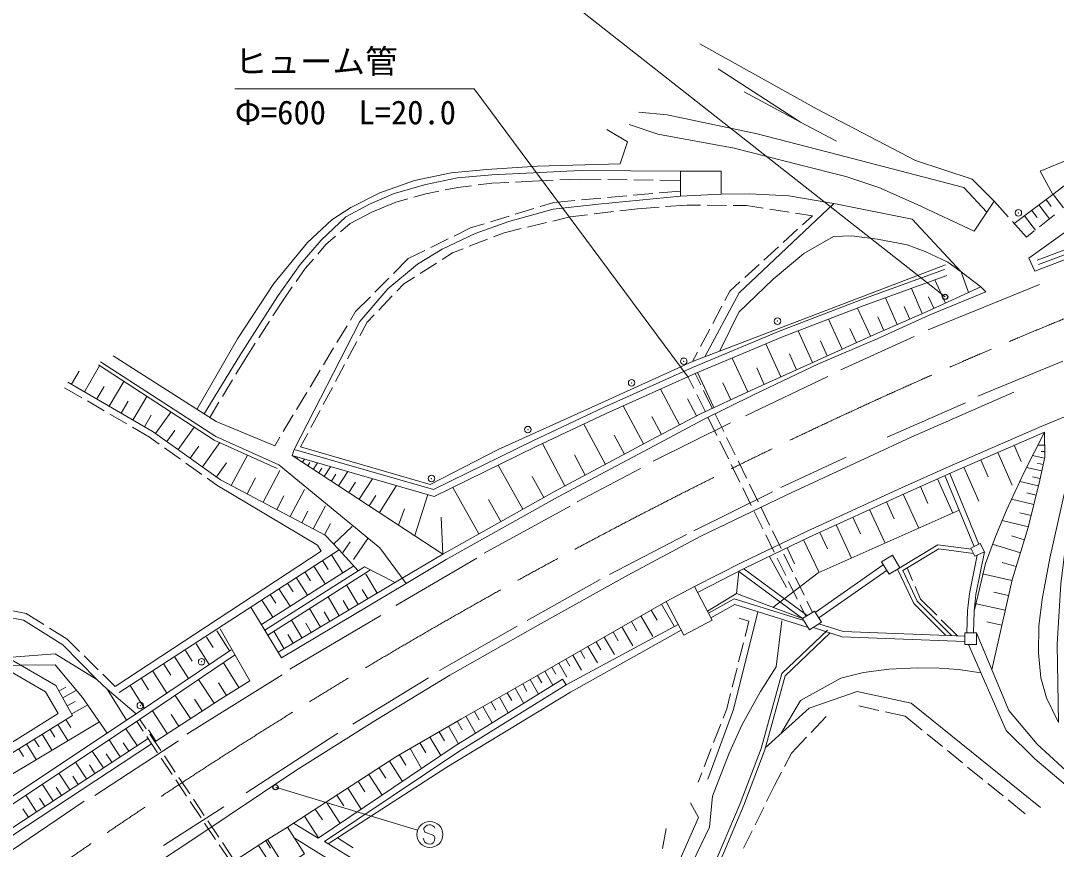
# Model space of a CAD drawing. Units: millimetres at full size, sheet at 1:1000; details may follow other scales. Extents: x 40000 to 680000, y 20000 to 380000.
# Drawn here: x 81179 to 160681, y 249404 to 313023 of the extents above; entities that cross this region are included whole.
import ezdxf
from ezdxf.enums import TextEntityAlignment as Align

# ---------------------------------------------------------------- set-up
doc = ezdxf.new("R2010")
doc.units = ezdxf.units.MM
doc.header["$LTSCALE"] = 1000
doc.header["$PDMODE"] = 32
doc.header["$PDSIZE"] = 500
doc.linetypes.add('CHAIN', pattern=[18.5, 12, -1.5, 3.5, -1.5])
for name, color, linetype, lineweight in [('M-BGD', 7, 'Continuous', 13), ('M-BMK', 2, 'CHAIN', 13), ('M-BMK-ROW', 30, 'Continuous', 13), ('M-STR-HTXT', 7, 'Continuous', 13), ('M-STR-STRC', 7, 'Continuous', 13)]:
    doc.layers.add(name, color=color, linetype=linetype, lineweight=lineweight)
doc.styles.add('ＭＳ ゴシック', font='')
doc.styles.get('ＭＳ ゴシック').set_extended_font_data('MS Gothic')

msp = doc.modelspace()

# ---------------------------------------------------------------- linework, layer by layer
at = {"layer": 'M-BGD'}
for p, q in [((141039, 305242), (143820, 303770)), ((116296, 300415), (117346, 300541)), ((117346, 300541), (118658, 300609)), ((119157, 300636), (120470, 300704)), ((120470, 300704), (122065, 300776)), ((122564, 300798), (124160, 300869)), ((124160, 300869), (125746, 300843)), ((126246, 300835), (127746, 300810)), ((128246, 300801), (129745, 300777)), ((130245, 300768), (131831, 300742)), ((111369, 299479), (112281, 299734)), ((112281, 299734), (113270, 299932)), ((113760, 300031), (114749, 300229)), ((114749, 300229), (115799, 300355)), ((128207, 299619), (129701, 299752)), ((130200, 299796), (131825, 299941)), ((160423, 299723), (161234, 298662)), ((108147, 298332), (109975, 299090)), ((109975, 299090), (110887, 299345)), ((121061, 298756), (122100, 299076)), ((122100, 299076), (123725, 299220)), ((124223, 299265), (125717, 299398)), ((126215, 299442), (127709, 299575)), ((155901, 299166), (156976, 297968)), ((159882, 299310), (160295, 298769)), ((106476, 297447), (108147, 298332)), ((119149, 298168), (120583, 298609)), ((126684, 298366), (125195, 298184)), ((128522, 298591), (127181, 298427)), ((130189, 298713), (128522, 298591)), ((132354, 298871), (130688, 298749)), ((133371, 298861), (132354, 298871)), ((135371, 298840), (133871, 298856)), ((136888, 298824), (135871, 298835)), ((138187, 298627), (136888, 298824)), ((140165, 298326), (138682, 298552)), ((141959, 298053), (140659, 298251)), ((158789, 298475), (159211, 297924)), ((159341, 298897), (160168, 297815)), ((105730, 296802), (106476, 297447)), ((115720, 297113), (116760, 297432)), ((117237, 297580), (118671, 298021)), ((121552, 297527), (120093, 297177)), ((123358, 297960), (122038, 297644)), ((124699, 298124), (123358, 297960)), ((141190, 297350), (141959, 298053)), ((157310, 297595), (158384, 296397)), ((158238, 298054), (159081, 296951)), ((159380, 297189), (160555, 298122)), ((114446, 296485), (115720, 297113)), ((118287, 296745), (117477, 296428)), ((119607, 297061), (118287, 296745)), ((139714, 296000), (140821, 297012)), ((158384, 296397), (158989, 296878)), ((103979, 295105), (104605, 295831)), ((104605, 295831), (105351, 296475)), ((112652, 295601), (113998, 296264)), ((117011, 296246), (115614, 295701)), ((110930, 294753), (112204, 295380)), ((114338, 295202), (113522, 294683)), ((115148, 295519), (114338, 295202)), ((138239, 294649), (139346, 295662)), ((103026, 294000), (103652, 294726)), ((109787, 293605), (110930, 294753)), ((113101, 294414), (111836, 293607)), ((136764, 293299), (137870, 294312)), ((102315, 292992), (103026, 294000)), ((153366, 293750), (153933, 292151)), ((101317, 291575), (102027, 292583)), ((108375, 292188), (109434, 293251)), ((110599, 292819), (110051, 292248)), ((111414, 293339), (110599, 292819)), ((135626, 292258), (136395, 292962)), ((150834, 289300), (159403, 292775)), ((152180, 291348), (151365, 293128)), ((106879, 290687), (108022, 291834)), ((109705, 291888), (108666, 290806)), ((135246, 291545), (135626, 292258)), ((150397, 290539), (149554, 292470)), ((151290, 290940), (150882, 291830)), ((100540, 290364), (101317, 291575)), ((134306, 289780), (135011, 291104)), ((148465, 289696), (147569, 291748)), ((149431, 290117), (149009, 291083)), ((106487, 290036), (106879, 290687)), ((108319, 290445), (107771, 289875)), ((146415, 288795), (145431, 290962)), ((147439, 289248), (146991, 290274)), ((99460, 288680), (100270, 289943)), ((105455, 288323), (106229, 289608)), ((107771, 289875), (107219, 288839)), ((144248, 287811), (143206, 290105)), ((133366, 288014), (134071, 289338)), ((141953, 286769), (140853, 289200)), ((144136, 286216), (149759, 288771)), ((145331, 288303), (144839, 289386)), ((98413, 287048), (99190, 288260)), ((104423, 286610), (105197, 287895)), ((106984, 288397), (106279, 287074)), ((139523, 285669), (138376, 288202)), ((143101, 287290), (142580, 288437)), ((97700, 285877), (98413, 287048)), ((132752, 286860), (133131, 287573)), ((136991, 284520), (135786, 287116)), ((140738, 286219), (140188, 287435)), ((86073, 284538), (87237, 286531)), ((106043, 286632), (105338, 285309)), ((138256, 285096), (137683, 286362)), ((154653, 284190), (161180, 286870)), ((85076, 285120), (85659, 286117)), ((96660, 284169), (97440, 285450)), ((103391, 284897), (104165, 286182)), ((132859, 284776), (132422, 285666)), ((133384, 285069), (132961, 285931)), ((134396, 283315), (133146, 286008)), ((136814, 282680), (143154, 285717)), ((85870, 284078), (84553, 284847)), ((87024, 283982), (87580, 284934)), ((87976, 283426), (89088, 285329)), ((105103, 284867), (104397, 283544)), ((131744, 281982), (130287, 284735)), ((134266, 283274), (133604, 284621)), ((135693, 283918), (135091, 285216)), ((87597, 283069), (86301, 283825)), ((89794, 282364), (90856, 284182)), ((102358, 283184), (103133, 284469)), ((133056, 282676), (132362, 283988)), ((133741, 282981), (133080, 284328)), ((88885, 282895), (89416, 283804)), ((95686, 282570), (96400, 283742)), ((104162, 283102), (103457, 281779)), ((128993, 280523), (127427, 283455)), ((147689, 281043), (153718, 283692)), ((159568, 281902), (162488, 283094)), ((89323, 282060), (88028, 282817)), ((90671, 281852), (91183, 282728)), ((91536, 281322), (92712, 282977)), ((101326, 281471), (102100, 282755)), ((130368, 281254), (129639, 282630)), ((134623, 281186), (133962, 282533)), ((135148, 281479), (134486, 282825)), ((91072, 281038), (89755, 281808)), ((92400, 280709), (93013, 281572)), ((93263, 280095), (94491, 281823)), ((126061, 278957), (124405, 282057)), ((129725, 279206), (135661, 282150)), ((91820, 280507), (91072, 281038)), ((100676, 280392), (101068, 281042)), ((103221, 281337), (102669, 280301)), ((127527, 279740), (126744, 281206)), ((135505, 279391), (134843, 280737)), ((136029, 279684), (135368, 281030)), ((93451, 279349), (92228, 280217)), ((94196, 279432), (94858, 280365)), ((95128, 278770), (96453, 280635)), ((122960, 277301), (121225, 280551)), ((156190, 279878), (157290, 277363)), ((157447, 280428), (157997, 279171)), ((159781, 280444), (159264, 280437)), ((159787, 279944), (159529, 279941)), ((95081, 278190), (93858, 279059)), ((96206, 278005), (96971, 279082)), ((97347, 277342), (98585, 279677)), ((102022, 279627), (113595, 272076)), ((102386, 279390), (102465, 279510)), ((102805, 279117), (102962, 279357)), ((103224, 278843), (103386, 279093)), ((103642, 278570), (103967, 279069)), ((124510, 278129), (123683, 279679)), ((136911, 277889), (136250, 279235)), ((139541, 277195), (144542, 279501)), ((154886, 279308), (155456, 278004)), ((159777, 279446), (158864, 279638)), ((159674, 278956), (159217, 279053)), ((99788, 276047), (101083, 278489)), ((104061, 278297), (104308, 278675)), ((104480, 278024), (104973, 278780)), ((105572, 277311), (106285, 278403)), ((119738, 275517), (117842, 278902)), ((123899, 276074), (128760, 278645)), ((136387, 277596), (135725, 278942)), ((154734, 272832), (152500, 278264)), ((153583, 278737), (154723, 276130)), ((159571, 278467), (158401, 278713)), ((96237, 277369), (95489, 277901)), ((98567, 276695), (99215, 277915)), ((105026, 277667), (105382, 278213)), ((106361, 276796), (106876, 277585)), ((107150, 276281), (108179, 277859)), ((121345, 276417), (120444, 278024)), ((151560, 277844), (152734, 275212)), ((154374, 272657), (152135, 278100)), ((159310, 277301), (157887, 277650)), ((159447, 277882), (158863, 278005)), ((101869, 274944), (102973, 277025)), ((108728, 275252), (110033, 277327)), ((116353, 273621), (114352, 277193)), ((132843, 273861), (138887, 276853)), ((137268, 275801), (136607, 277147)), ((137793, 276094), (137132, 277440)), ((148933, 276671), (150132, 274056)), ((150246, 277258), (150832, 275944)), ((159135, 276589), (158424, 276764)), ((100829, 275496), (101381, 276536)), ((107939, 275767), (108453, 276556)), ((111424, 273493), (112436, 276637)), ((118046, 274569), (117098, 276262)), ((147640, 276079), (148233, 274786)), ((158961, 275878), (157247, 276298)), ((102756, 274474), (103226, 275361)), ((103643, 274004), (104583, 275777)), ((110186, 274300), (110642, 275547)), ((116748, 272148), (123354, 275747)), ((138150, 274006), (137489, 275352)), ((138675, 274299), (138013, 275645)), ((146348, 275486), (147533, 272901)), ((158751, 275021), (157894, 275231)), ((104512, 273543), (104973, 274412)), ((113595, 272076), (113446, 274916)), ((143793, 274315), (144964, 271760)), ((145070, 274901), (145656, 273623)), ((158541, 274164), (156518, 274660)), ((105198, 272841), (106629, 274193)), ((126377, 270512), (132282, 273581)), ((139032, 272211), (138371, 273557)), ((139557, 272504), (138895, 273850)), ((142534, 273738), (143111, 272479)), ((105920, 272193), (106462, 273004)), ((106731, 271651), (107816, 273273)), ((141278, 273153), (142479, 270657)), ((157930, 272174), (155793, 272832)), ((158236, 273169), (157241, 273475)), ((88423, 261904), (104236, 272299)), ((88725, 261444), (105623, 272392)), ((105033, 272010), (105920, 270640)), ((140438, 270708), (139777, 272055)), ((140030, 272552), (140596, 271317)), ((106749, 271167), (99653, 266662)), ((103676, 271131), (104555, 269774)), ((104354, 271570), (104794, 270892)), ((109972, 268114), (116203, 271759)), ((138652, 271889), (139965, 269494)), ((139914, 270416), (139252, 271762)), ((142175, 267585), (147401, 271253)), ((157601, 271105), (156532, 271434)), ((107095, 270791), (99914, 266233)), ((108034, 270857), (100147, 265850)), ((103004, 270695), (103439, 270023)), ((108542, 269068), (107676, 270520)), ((141193, 267118), (136298, 270743)), ((141556, 267347), (136694, 270947)), ((142462, 267176), (147688, 270844)), ((149229, 271008), (149647, 270036)), ((157277, 270035), (155008, 270543)), ((101666, 269828), (102097, 269162)), ((102332, 270260), (103203, 268915)), ((107091, 268202), (106225, 269653)), ((120053, 266976), (125676, 270107)), ((140796, 268621), (140134, 269967)), ((141320, 268913), (140659, 270260)), ((149844, 269576), (150261, 268604)), ((100340, 268969), (100767, 268309)), ((100999, 269397), (101863, 268065)), ((105639, 267336), (104773, 268787)), ((107817, 268635), (107383, 269361)), ((136131, 269036), (141193, 267118)), ((157023, 268901), (155888, 269155)), ((98840, 267998), (101206, 264108)), ((99680, 268542), (100535, 267222)), ((106365, 267769), (105932, 268494)), ((130370, 268230), (131349, 266530)), ((141453, 267282), (141016, 268172)), ((141964, 267603), (141541, 268465)), ((150261, 268604), (151500, 267374)), ((156769, 267766), (154440, 268288)), ((81600, 267510), (80184, 267787)), ((82962, 266656), (81600, 267510)), ((101840, 263222), (108819, 267350)), ((104188, 266469), (103345, 267881)), ((104913, 266902), (104480, 267628)), ((128795, 267323), (129702, 265748)), ((129582, 267776), (130036, 266989)), ((137086, 266917), (136339, 267150)), ((84748, 265537), (83386, 266391)), ((102776, 265627), (101957, 267000)), ((103482, 266048), (103061, 266754)), ((113323, 263128), (119289, 266524)), ((123044, 262034), (131647, 266672)), ((127335, 266482), (128176, 265023)), ((128065, 266903), (128485, 266173)), ((136786, 265733), (137086, 266917)), ((151855, 267022), (153094, 265792)), ((156508, 266602), (155344, 266863)), ((85696, 264599), (84748, 265537)), ((95449, 265685), (95949, 264891)), ((96242, 266185), (97212, 264648)), ((101404, 264808), (100607, 266143)), ((102090, 265218), (101680, 265904)), ((123391, 261474), (131884, 266232)), ((125983, 265703), (126762, 264351)), ((126659, 266093), (127048, 265417)), ((94655, 265184), (95656, 263596)), ((124729, 264981), (125451, 263728)), ((125356, 265342), (125717, 264716)), ((136295, 263794), (136663, 265248)), ((87119, 263193), (86052, 264247)), ((93015, 264150), (94049, 262510)), ((93835, 264667), (94352, 263847)), ((123030, 264002), (123340, 263464)), ((123568, 264312), (124237, 263151)), ((124149, 264647), (124483, 264066)), ((83826, 263571), (81183, 263532)), ((92168, 263616), (92702, 262768)), ((97921, 261814), (96740, 263724)), ((121953, 263383), (122263, 262845)), ((122491, 263693), (123111, 262616)), ((135804, 261855), (136172, 263309)), ((88423, 261904), (87474, 262841)), ((90446, 262529), (90998, 261654)), ((91321, 263081), (92389, 261387)), ((93926, 258237), (101248, 262801)), ((96018, 260621), (94838, 262434)), ((106686, 259015), (112497, 262567)), ((120297, 262433), (120934, 261314)), ((120857, 262752), (121176, 262192)), ((121415, 263073), (122035, 261997)), ((122780, 262459), (123044, 262034)), ((84109, 261552), (84638, 261851)), ((84408, 261022), (85467, 261620)), ((89571, 261978), (90674, 260227)), ((96966, 261223), (96375, 262178)), ((119134, 261771), (119796, 260608)), ((119716, 262102), (120047, 261520)), ((94206, 259441), (93047, 261219)), ((95112, 260031), (94522, 260937)), ((117925, 261083), (118613, 259874)), ((118529, 261427), (118873, 260822)), ((135381, 260187), (135681, 261371)), ((84754, 260408), (85369, 260755)), ((85101, 259794), (86329, 260487)), ((92427, 258283), (91291, 260028)), ((116015, 259996), (116387, 259343)), ((116668, 260367), (117383, 259111)), ((117296, 260725), (117654, 260097)), ((135100, 259467), (135381, 260187)), ((145527, 260407), (147059, 260064)), ((87217, 259195), (75728, 252328)), ((84654, 259368), (85036, 258751)), ((90574, 258480), (90084, 259211)), ((90823, 258647), (90334, 259378)), ((93316, 258862), (92737, 259751)), ((114690, 259237), (115079, 258567)), ((115362, 259624), (116105, 258318)), ((141854, 258369), (143003, 259589)), ((147547, 259955), (149079, 259613)), ((149079, 259613), (150383, 258553)), ((83428, 258609), (83805, 258002)), ((84036, 258986), (84801, 257751)), ((90117, 257364), (89262, 258665)), ((91555, 257714), (90987, 258587)), ((113307, 258434), (113721, 257721)), ((114019, 258848), (114799, 257507)), ((134373, 257604), (134918, 259001)), ((77651, 249162), (90952, 257914)), ((82222, 257862), (82592, 257264)), ((82820, 258233), (83573, 257017)), ((86869, 253532), (93303, 257723)), ((88817, 256509), (87965, 257803)), ((89467, 256937), (89039, 257587)), ((91686, 256818), (90852, 258065)), ((91935, 256985), (91101, 258232)), ((98476, 253749), (105533, 258330)), ((112595, 258020), (113423, 256595)), ((140362, 256785), (141511, 258005)), ((150771, 258238), (151936, 257292)), ((77926, 248744), (91227, 257496)), ((81034, 257127), (81399, 256538)), ((81623, 257492), (82365, 256295)), ((87522, 255657), (86674, 256946)), ((111070, 257133), (111956, 255607)), ((111832, 257576), (112276, 256813)), ((133646, 255740), (134191, 257138)), ((152324, 256977), (153488, 256031)), ((86234, 254809), (85389, 256092)), ((88170, 256083), (87744, 256730)), ((92798, 255156), (91964, 256403)), ((93047, 255323), (92213, 256569)), ((109481, 256176), (110489, 254619)), ((110268, 256667), (110734, 255865)), ((139825, 255768), (140362, 256785)), ((84951, 253965), (84110, 255242)), ((86878, 255233), (86454, 255878)), ((108688, 255663), (109202, 254870)), ((133184, 254555), (133465, 255275)), ((139054, 254308), (139591, 255326)), ((153876, 255716), (155040, 254770)), ((85592, 254387), (85170, 255029)), ((93910, 253494), (93076, 254740)), ((94159, 253661), (93325, 254907)), ((107088, 254627), (107610, 253819)), ((107896, 255150), (108922, 253564)), ((155429, 254455), (156593, 253510)), ((83673, 253125), (82836, 254396)), ((84312, 253545), (83892, 254184)), ((106280, 254104), (107325, 252489)), ((138445, 253072), (139054, 254308)), ((79749, 248827), (86059, 253111)), ((82402, 252288), (81568, 253554)), ((83037, 252706), (82619, 253342)), ((95022, 251831), (94188, 253078)), ((95272, 251998), (94438, 253245)), ((104634, 253040), (105699, 251394)), ((105457, 253572), (105990, 252749)), ((156981, 253194), (158286, 252135)), ((81768, 251871), (81352, 252504)), ((92151, 249699), (96778, 252659)), ((103796, 252497), (104338, 251659)), ((137561, 251278), (138224, 252624)), ((96135, 250169), (95300, 251416)), ((96384, 250336), (95550, 251583)), ((104011, 250257), (102118, 251412)), ((102958, 251955), (104043, 250278)), ((130461, 249456), (130733, 251009)), ((136677, 249484), (137340, 250830)), ((83549, 239452), (100123, 250148)), ((97247, 248507), (96413, 249754)), ((97496, 248674), (96662, 249921)), ((99429, 249700), (100148, 248586)), ((99986, 250060), (100345, 249502)), ((105495, 250286), (106705, 249512))]:
    msp.add_line(p, q, dxfattribs=at)
for points in [[(127899, 305063), (130080, 304315), (135945, 303232), (140853, 301994), (144521, 301059), (147068, 300218), (150013, 298909), (154383, 296876), (155901, 299166), (154219, 300849), (149873, 302297), (142325, 306223), (133328, 311247)], [(159202, 294639), (167033, 297557), (175570, 300678), (183561, 303357), (190190, 305468), (196242, 307127), (202669, 308880), (211076, 310988)], [(159025, 293788), (168591, 297456), (175952, 300050), (182682, 302270), (189458, 304396), (197217, 306616), (202755, 308042), (211292, 310126)], [(159324, 294311), (167154, 297229), (175672, 300265), (183649, 302922), (190316, 304972), (196271, 306654), (202762, 308421), (211212, 310445)], [(134730, 309331), (141039, 305242), (136716, 307555)], [(128631, 305990), (130804, 305803), (137721, 304330), (143867, 302741), (153588, 300218), (155339, 298318)], [(174296, 306041), (158567, 294796), (159025, 293788)], [(94709, 283181), (97825, 288598), (100606, 292851), (103200, 296006), (105069, 297735), (106518, 298693), (108761, 299815), (111402, 300750), (114230, 301334), (116964, 301591), (120866, 301848), (127199, 302035), (127760, 303718), (126171, 304676)], [(157443, 297447), (160406, 299680), (159448, 301480), (166575, 304424), (160406, 299680)], [(95259, 282830), (97989, 287313), (100902, 291854), (102631, 294308), (104244, 296177), (106136, 297953), (107959, 298935), (109852, 299753), (112282, 300454), (114712, 300968), (117353, 301202), (120531, 301342), (124153, 301529), (131837, 301459)], [(134953, 299698), (137125, 299732), (140140, 299569), (143598, 298985), (149604, 297793), (153366, 293750), (154876, 292583), (155266, 292202)], [(102022, 279627), (102160, 280108), (107201, 289941), (109374, 292429), (111652, 294322), (113545, 295479), (116069, 296682), (118663, 297594), (122051, 298552), (125533, 298949), (131822, 299558)], [(133700, 287223), (136327, 292141), (143598, 298985)], [(134857, 287666), (136304, 290646), (138944, 293169), (141304, 295156), (143571, 296464), (144950, 296511), (146959, 296254), (149226, 295810), (150605, 295296), (152357, 294478), (153366, 293750)], [(102669, 280301), (112624, 277419), (117843, 280107), (125484, 283565), (132752, 286860), (152170, 294291)], [(102022, 279627), (112927, 276496), (120756, 280328), (126130, 282875), (132961, 285931), (139660, 288741), (145853, 291124), (152279, 293461)], [(102160, 280108), (112880, 277030), (120539, 280779), (125921, 283329), (132762, 286389), (139474, 289205), (145678, 291592), (152108, 293931)], [(100950, 264537), (110515, 270245), (113595, 272076), (122147, 276867), (129575, 280834), (133322, 282817), (137272, 284651), (142320, 286935), (146725, 288936), (150780, 290706), (154876, 292583)], [(101206, 264108), (110770, 269815), (113845, 271643), (122387, 276428), (129810, 280393), (133549, 282371), (137444, 284288), (142429, 286687), (146923, 288603), (150919, 290426), (155266, 292202)], [(88268, 287285), (96189, 282238), (100676, 280392)], [(100880, 278646), (96022, 280829), (87146, 286590)], [(101003, 278920), (96166, 281093), (87310, 286841)], [(96526, 277777), (91344, 281459), (84805, 285279)], [(81947, 242089), (87143, 245380), (94621, 250311), (102309, 255451), (108432, 259307), (114133, 262766), (120910, 266621), (127780, 270454), (133389, 273445), (139955, 276599), (149536, 281039), (157411, 284498)], [(132905, 269577), (136551, 271433), (141505, 273817), (148796, 277158), (152464, 278794), (159568, 281902)], [(133132, 269131), (136773, 270985), (141717, 273364), (149002, 276703), (152666, 278337), (159769, 281444)], [(159769, 281444), (158201, 278315), (156846, 275449), (156005, 273423), (155257, 271336), (154686, 268973), (154375, 267676)], [(155742, 263181), (157292, 270105), (158531, 274124), (159419, 277746), (159793, 279522), (159769, 281444)], [(110770, 269815), (108761, 272540), (101003, 278920)], [(96526, 277777), (104559, 273518), (105623, 272392), (107095, 270791), (107562, 271095), (109933, 269898)], [(104236, 272299), (103961, 272756), (96237, 277369)], [(138932, 267975), (142409, 270625), (153232, 275433)], [(87017, 262441), (84401, 265105), (81394, 266990), (80039, 267255), (77016, 268330), (74804, 269545), (67950, 273891)], [(152198, 265826), (149757, 268277), (148501, 270920), (151595, 272779), (154163, 272442)], [(152638, 265809), (150006, 268452), (148888, 270803), (151660, 272468), (154321, 272118)], [(153814, 266025), (153876, 267711), (154017, 269035), (154612, 271988)], [(154314, 266025), (154375, 267676), (154511, 268959), (155157, 272254)], [(133893, 267692), (136131, 269036), (136298, 270743)], [(101653, 251111), (109989, 256504), (115013, 259425), (120925, 262790), (130724, 268434)], [(141292, 266960), (135963, 268628), (133969, 267528)], [(141620, 266438), (136006, 268195), (134162, 267178)], [(137773, 267642), (135895, 260140), (133932, 254789)], [(91480, 257666), (96505, 260938), (98771, 262340), (96481, 266336)], [(123643, 238430), (126884, 240268), (129076, 242227), (132476, 247800), (134058, 251103), (134276, 253471), (135561, 256789), (136578, 258986), (137980, 261509), (139171, 263402), (139615, 266954)], [(142022, 266440), (144239, 265727), (153650, 265371)], [(142464, 266718), (144309, 266124), (153650, 265771)], [(143109, 266240), (139609, 262891), (138012, 257144), (136415, 252917), (133810, 246770), (133305, 244707), (130501, 241072)], [(143317, 266023), (139876, 262732), (138298, 257051), (136693, 252805), (134099, 246683), (133795, 245071), (132510, 242453)], [(154564, 266025), (157035, 260057), (159209, 257486), (162994, 254005)], [(162387, 253514), (159022, 256341), (156825, 258515), (153951, 265132)], [(87827, 261709), (87017, 262441), (83824, 264404), (80163, 264124), (83870, 261974), (85163, 259684), (75060, 253428)], [(76617, 250865), (90032, 259793), (97323, 264723)], [(76894, 250448), (90310, 259378), (97603, 264309)], [(74714, 253997), (84042, 259834), (83076, 261486), (79597, 263524), (81183, 263532)], [(83826, 263571), (85929, 261070), (87818, 258319)], [(139522, 258259), (141052, 260828), (144148, 262545), (145877, 262966), (147817, 263223), (150060, 263340), (151696, 263316), (153168, 263200), (154898, 262950)], [(104011, 250257), (114531, 257341), (122780, 262459)], [(90032, 259793), (87827, 261709), (89310, 259313)], [(104509, 249990), (114803, 256921), (123044, 262034)], [(123391, 261474), (113897, 255710), (104780, 249824)], [(138335, 257186), (141718, 260244), (145386, 261529), (149546, 260617), (159477, 252602)], [(127154, 240509), (129226, 243940), (131594, 248193), (133214, 251854), (132591, 252960)], [(104509, 249990), (123367, 238437), (121778, 238110), (102174, 250283)]]:
    msp.add_lwpolyline(points, dxfattribs=at)
for points in [[(131822, 299558), (134953, 299698), (134953, 301459), (131837, 301459)], [(162632, 282721), (160186, 271755), (159590, 268600), (159345, 266532), (159310, 264499), (159485, 262571), (159941, 261029), (160852, 259136), (160747, 265165), (161027, 269792)], [(154428, 271898), (155157, 272254), (154848, 272888), (154119, 272532)], [(147268, 271470), (148099, 271976), (148676, 271027), (147845, 270522)], [(130724, 268434), (132905, 269577), (134260, 266990), (132079, 265848)], [(141734, 266259), (142648, 266833), (142107, 267693), (141193, 267118)], [(153650, 265132), (154564, 265132), (154564, 266025), (153650, 266025)], [(100123, 250148), (101653, 251111), (102953, 249044), (101423, 248082)]]:
    msp.add_lwpolyline(points, close=True, dxfattribs=at)
at = {"layer": 'M-BGD', "lineweight": 25}
for centre in [(152155, 291821), (100736, 254170)]:
    msp.add_circle(centre, 200, dxfattribs=at)
at = {"layer": 'M-BMK'}
msp.add_arc((312780, -80061), 400000, 111.18694, 125.58285, dxfattribs=at)
at = {"layer": 'M-BMK-ROW'}
for centre in [(157772, 298265), (139273, 289960), (132077, 286873), (128080, 285217), (120115, 281624), (112712, 277871), (95068, 263806), (90360, 260441)]:
    msp.add_circle(centre, 250, dxfattribs=at)
for p in [(157772, 298265), (139273, 289960), (132077, 286873), (128080, 285217), (120115, 281624), (112712, 277871), (95068, 263806), (90360, 260441)]:
    msp.add_point(p, dxfattribs=at)
at = {"layer": 'M-STR-HTXT'}
for p, q in [((97622, 307799), (115991, 307799)), ((115991, 307799), (132422, 285666))]:
    msp.add_line(p, q, dxfattribs=at)
at = {"layer": 'M-STR-STRC'}
for p, q in [((152155, 291821), (110000, 325000)), ((100736, 254170), (111645, 250862)), ((112394, 251258), (112263, 251166)), ((112560, 251292), (112394, 251258)), ((112676, 251276), (112560, 251292)), ((112820, 251203), (112676, 251276)), ((112134, 251027), (112118, 250913)), ((112118, 250913), (112204, 250731)), ((112263, 251166), (112134, 251027)), ((112204, 250731), (112355, 250658)), ((112355, 250658), (112887, 250469)), ((112930, 251129), (112820, 251203)), ((112887, 250469), (112967, 250297)), ((112964, 251017), (112930, 251129)), ((112121, 250139), (112082, 250249)), ((112205, 249961), (112121, 250139)), ((112308, 249887), (112205, 249961)), ((112454, 249812), (112308, 249887)), ((112574, 249795), (112454, 249812)), ((112742, 249824), (112574, 249795)), ((112867, 249920), (112742, 249824)), ((112938, 250069), (112867, 249920)), ((112967, 250297), (112938, 250069))]:
    msp.add_line(p, q, dxfattribs=at)
msp.add_circle((112592, 250541), 1000, dxfattribs=at)

# ---------------------------------------------------------------- texts
at = {"layer": 'M-STR-HTXT', "style": 'ＭＳ ゴシック'}
msp.add_text('ヒューム管', height=1833, dxfattribs=at).set_placement((110111, 308439), align=Align.BOTTOM_RIGHT)
msp.add_text('Φ=600\u3000L=20.0', height=1833, dxfattribs=at).set_placement((97622, 304517), align=Align.BOTTOM_LEFT)

doc.saveas('drawing.dxf')
